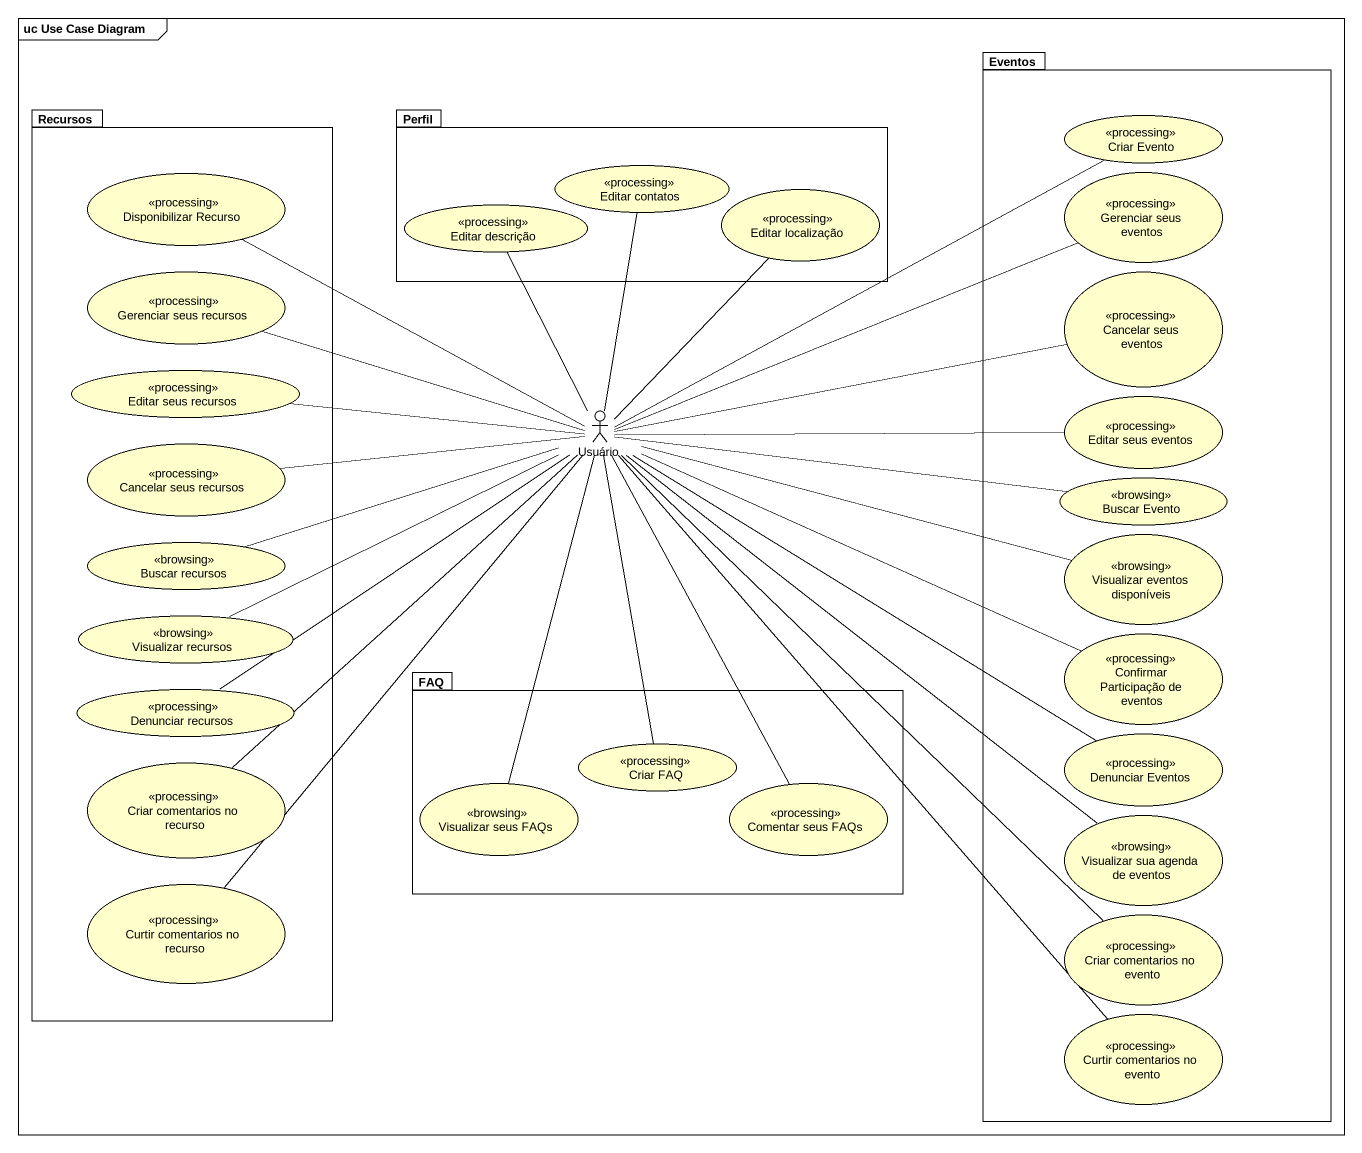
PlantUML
@startuml
mainframe uc Use Case Diagram
package Eventos {
  usecase "Criar Evento" as Criar_Evento <<processing>> #FFFFCC
  usecase "Gerenciar seus eventos" as Gerenciar_seus_eventos <<processing>> #FFFFCC
  usecase "Cancelar seus eventos" as Cancelar_seus_eventos <<processing>> #FFFFCC
  usecase "Editar seus eventos" as Editar_seus_eventos <<processing>> #FFFFCC
  usecase "Buscar Evento" as Buscar_Evento <<browsing>> #FFFFCC
  usecase "Visualizar eventos disponíveis" as Visualizar_eventos <<browsing>> #FFFFCC
  usecase "Confirmar Participação de eventos" as Confirmar_Participação_de <<processing>> #FFFFCC
  usecase "Denunciar Eventos" as Denunciar_Eventos <<processing>> #FFFFCC
  usecase "Visualizar sua agenda de eventos" as Visualizar_sua_agenda_de <<browsing>> #FFFFCC
  usecase "Criar comentarios no evento" as Criar_comentarios_no_evento <<processing>> #FFFFCC
  usecase "Curtir comentarios no evento" as Curtir_comentarios_no_evento <<processing>> #FFFFCC
}
package Recursos {
  usecase "Disponibilizar Recurso" as Disponibilizar_Recurso <<processing>> #FFFFCC
  usecase "Gerenciar seus recursos" as Gerenciar_seus_recursos <<processing>> #FFFFCC
  usecase "Editar seus recursos" as Editar_seus_recursos <<processing>> #FFFFCC
  usecase "Cancelar seus recursos" as Cancelar_seus_recursos <<processing>> #FFFFCC
  usecase "Buscar recursos" as Buscar_recursos <<browsing>> #FFFFCC
  usecase "Visualizar recursos" as Visualizar_recursos <<browsing>> #FFFFCC
  usecase "Denunciar recursos" as Denunciar_recursos <<processing>> #FFFFCC
  usecase "Criar comentarios no recurso" as Criar_comentarios_no_recurso <<processing>> #FFFFCC
  usecase "Curtir comentarios no recurso" as Curtir_comentarios_no <<processing>> #FFFFCC
}
package Perfil {
  usecase "Editar contatos" as Editar_contatos <<processing>> #FFFFCC
  usecase "Editar descrição" as Editar_descrição <<processing>> #FFFFCC
  usecase "Editar localização" as Editar_localização <<processing>> #FFFFCC
}
actor Usuário
package FAQ {
  usecase "Visualizar seus FAQs" as Visualizar_seus_FAQs <<browsing>> #FFFFCC
  usecase "Criar FAQ" as Criar_FAQ <<processing>> #FFFFCC
  usecase "Comentar seus FAQs" as Comentar_seus_FAQs <<processing>> #FFFFCC
}
Disponibilizar_Recurso -right- Usuário
Gerenciar_seus_recursos -right- Usuário
Editar_seus_recursos -right- Usuário
Usuário -right- Criar_Evento
Usuário -up- Editar_contatos
Usuário -right- Gerenciar_seus_eventos
Usuário -up- Editar_descrição
Usuário -up- Editar_localização
Usuário -right- Cancelar_seus_eventos
Usuário -right- Editar_seus_eventos
Usuário -left- Cancelar_seus_recursos
Usuário -right- Buscar_Evento
Usuário -left- Buscar_recursos
Usuário -right- Visualizar_eventos
Usuário -left- Visualizar_recursos
Usuário -right- Confirmar_Participação_de
Usuário -- Denunciar_recursos
Usuário -- Denunciar_Eventos
Usuário -- Criar_comentarios_no_recurso
Usuário -- Visualizar_seus_FAQs
Usuário -- Criar_FAQ
Usuário -- Comentar_seus_FAQs
Usuário -- Visualizar_sua_agenda_de
Usuário -- Curtir_comentarios_no
Usuário -- Criar_comentarios_no_evento
Usuário -- Curtir_comentarios_no_evento
@enduml
